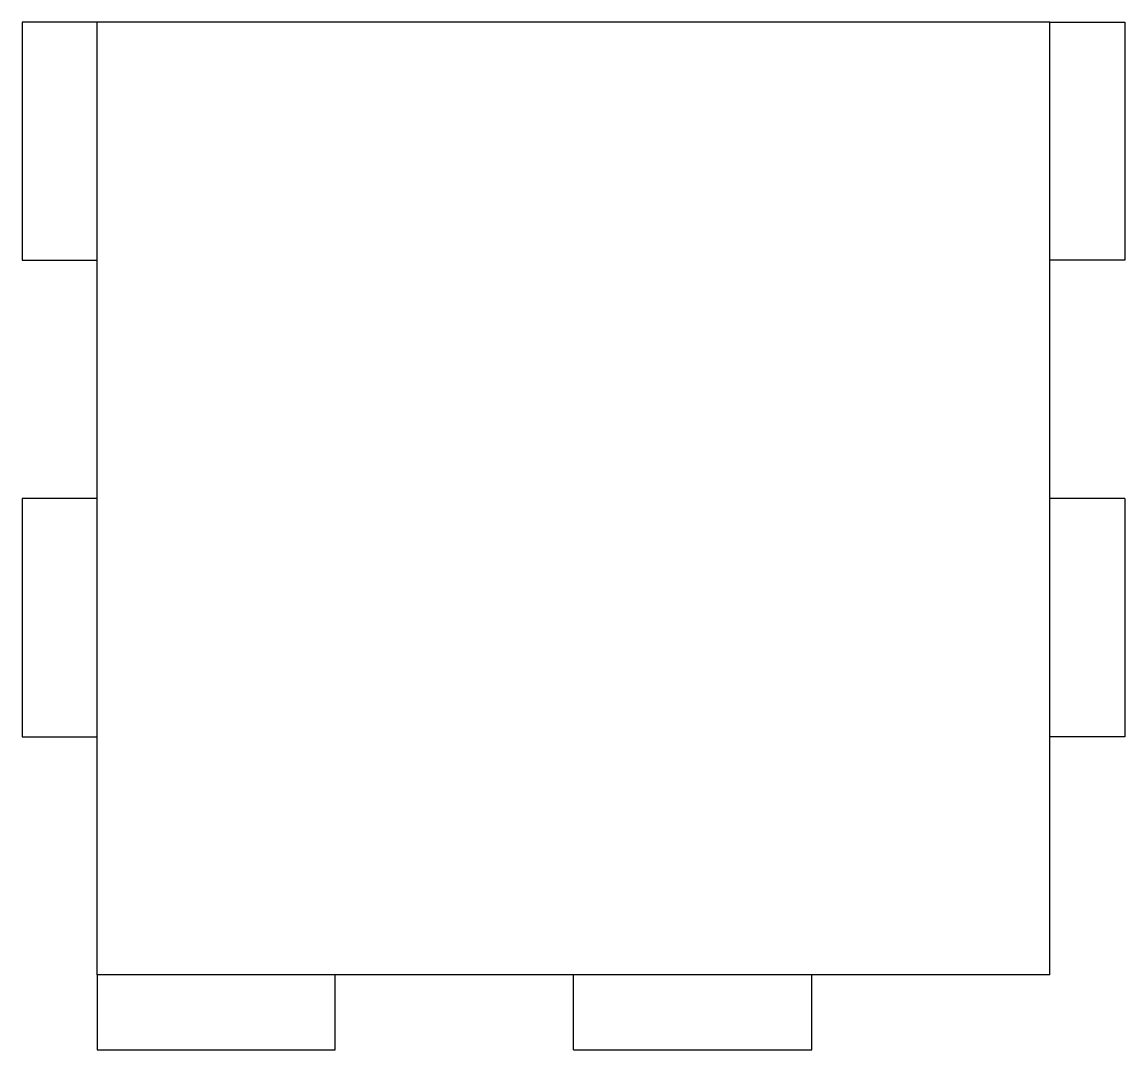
# Model space of a CAD drawing. Extents: x -0.87 to 0.87, y -0.87 to 0.75.
import ezdxf

# ---------------------------------------------------------------- set-up
doc = ezdxf.new("R2010")
doc.units = 0
doc.layers.add('VISIBLE', color=7, linetype='CONTINUOUS')

msp = doc.modelspace()

# ---------------------------------------------------------------- linework, layer by layer
at = {"layer": 'VISIBLE'}
for p, q in [((-0.75, 0.75), (-0.868, 0.75)), ((-0.868, 0.75), (-0.868, 0.375)), ((0.75, 0.75), (-0.75, 0.75)), ((-0.75, -0.75), (-0.75, 0.75)), ((0.75, 0.75), (0.868, 0.75)), ((0.75, -0.75), (0.75, 0.75)), ((0.868, 0.75), (0.868, 0.375)), ((-0.868, 0.375), (-0.75, 0.375)), ((0.868, 0.375), (0.75, 0.375)), ((0.868, 0), (0.75, 0)), ((0.868, 0), (0.868, -0.375)), ((-0.75, 0), (-0.868, 0)), ((-0.868, 0), (-0.868, -0.375)), ((-0.868, -0.375), (-0.75, -0.375)), ((0.868, -0.375), (0.75, -0.375)), ((0.75, -0.75), (-0.75, -0.75)), ((-0.75, -0.75), (-0.75, -0.868)), ((-0.375, -0.868), (-0.375, -0.75)), ((0, -0.868), (0, -0.75)), ((0.375, -0.868), (0.375, -0.75)), ((-0.75, -0.868), (-0.375, -0.868)), ((0, -0.868), (0.375, -0.868))]:
    msp.add_line(p, q, dxfattribs=at)

doc.saveas('drawing.dxf')
